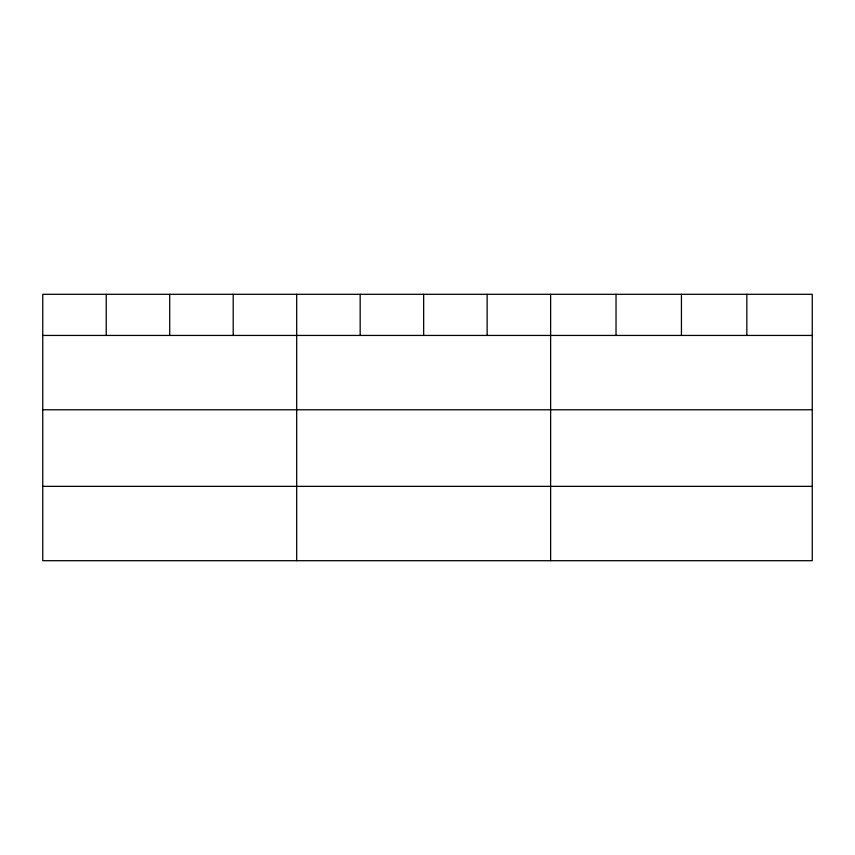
<?xml version="1.0" encoding="UTF-8"?>
<svg xmlns="http://www.w3.org/2000/svg" width="855" height="855" viewBox="0 0 855 855"><rect width="100%" height="100%" fill="white"/><g stroke="black" fill="none" stroke-linecap="round" stroke-linejoin="round"><path stroke-width="1.28" d="M812.25 409.769L812.25 294.302L42.75 294.302L42.75 560.698L812.25 560.698L812.25 409.769L42.75 409.769M42.75 335.438L812.25 335.438M42.75 486.356L812.25 486.356M746.842 294.302L746.842 335.438M681.435 294.302L681.435 335.438M616.028 294.302L616.028 335.438M550.62 294.302L550.62 560.698M487.136 294.302L487.136 335.438M423.653 294.302L423.653 335.438M360.169 294.302L360.169 335.438M296.685 294.302L296.685 560.698M233.201 294.302L233.201 335.438M169.718 294.302L169.718 335.438M106.234 294.302L106.234 335.438"/></g></svg>
